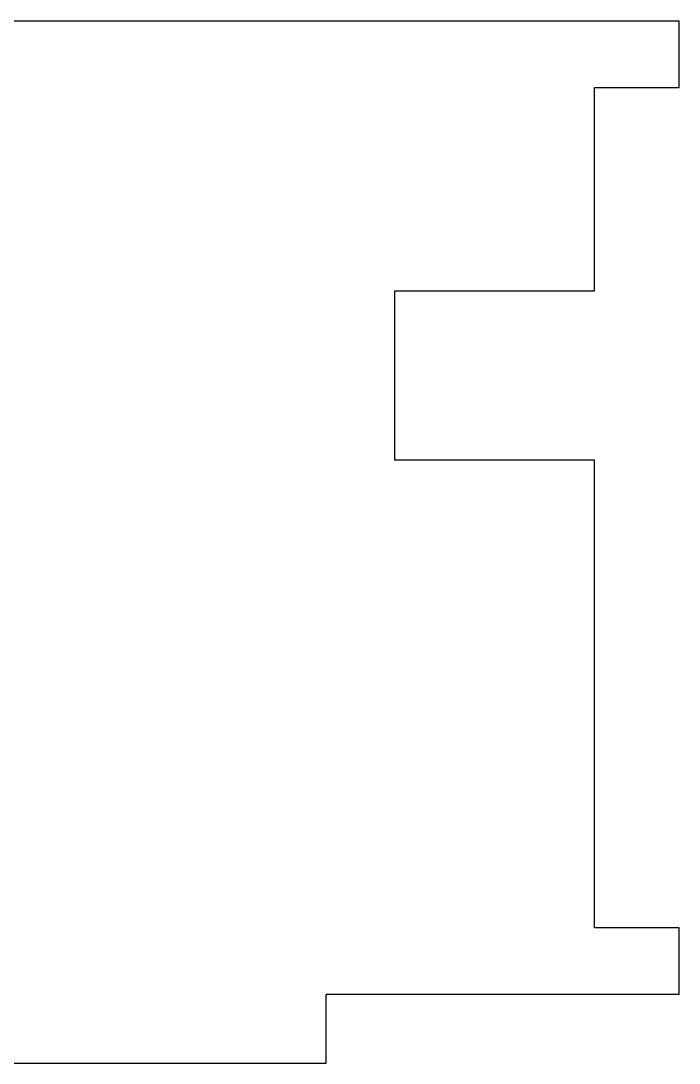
# Model space of a CAD drawing. Header units: inches. Extents: x -17.5 to -8.75, y -0.78 to 2.88.
# Drawn here: x -10.696 to -8.75, y -0.203 to 2.875 of the extents above; entities that cross this region are included whole.
import ezdxf

# ---------------------------------------------------------------- set-up
doc = ezdxf.new("R2010")
doc.units = ezdxf.units.IN
doc.header["$MEASUREMENT"] = 0

msp = doc.modelspace()

# ---------------------------------------------------------------- linework, layer by layer
at = {"color": 7, "linetype": 'Continuous', "lineweight": 25}
for p, q in [((-17.0945, 2.875), (-8.75, 2.875)), ((-8.75, 2.6781), (-8.75, 2.875)), ((-9, 2.6781), (-8.75, 2.6781)), ((-9, 2.0781), (-9, 2.6781)), ((-9.5906, 2.0781), (-9, 2.0781)), ((-9.5906, 1.5781), (-9.5906, 2.0781)), ((-9, 1.5781), (-9.5906, 1.5781)), ((-9, 0.1969), (-9, 1.5781)), ((-8.75, 0.1969), (-9, 0.1969)), ((-8.75, 0), (-8.75, 0.1969)), ((-8.75, 0), (-9.7931, 0)), ((-9.7931, -0.2028), (-9.7931, 0)), ((-10.8361, -0.2028), (-9.7931, -0.2028))]:
    msp.add_line(p, q, dxfattribs=at)

doc.saveas('drawing.dxf')
